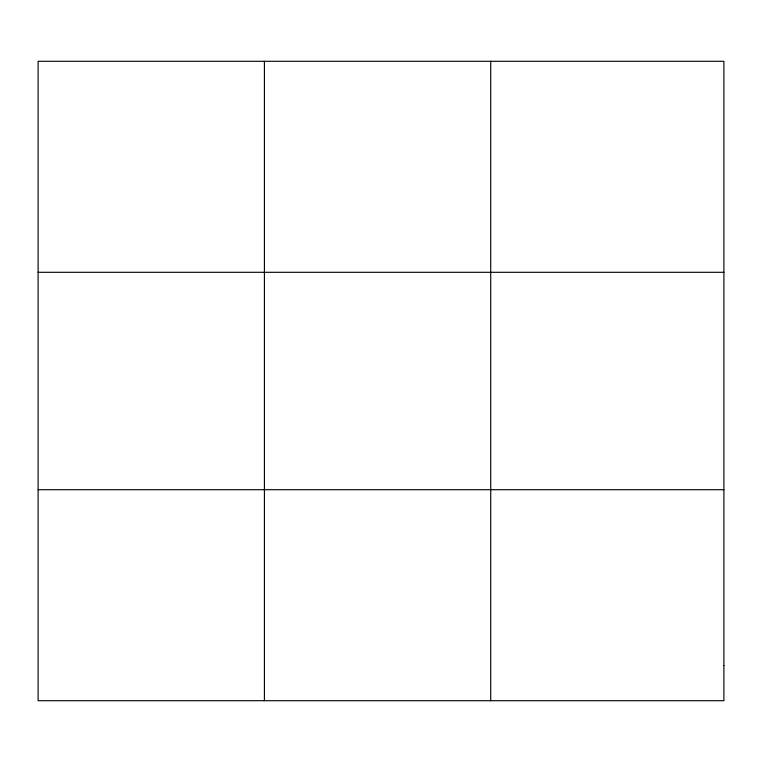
<?xml version="1.0" encoding="UTF-8"?>
<svg xmlns="http://www.w3.org/2000/svg" width="762" height="762" viewBox="0 0 762 762"><rect width="100%" height="100%" fill="white"/><g stroke="black" fill="none" stroke-linecap="round" stroke-linejoin="round"><path stroke-width="1.14" d="M264.414 61.293L264.414 700.707M490.728 61.293L490.728 700.707M38.1 272.301L723.9 272.301M38.1 489.699L723.9 489.699M723.9 665.54L723.9 700.707L38.1 700.707L38.1 61.293L723.9 61.293L723.9 665.54"/></g></svg>
